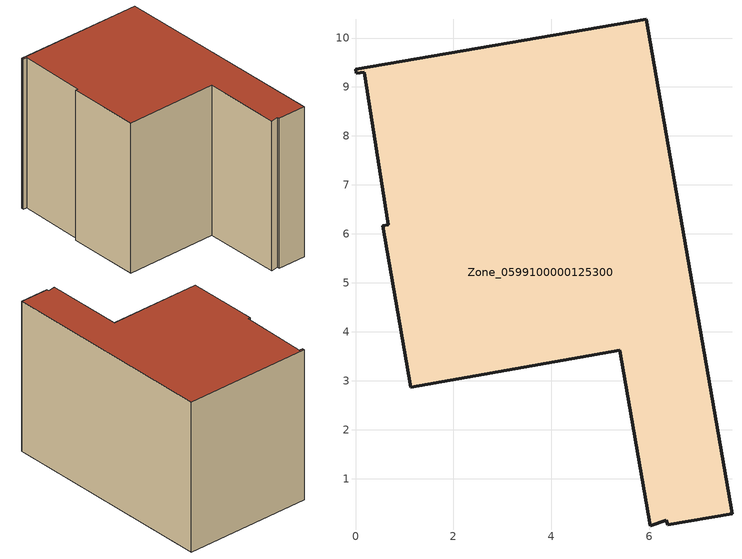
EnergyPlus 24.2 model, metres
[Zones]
Zone_0599100000125300
 floor ground (C_G): 5.4,3.62 1.13,2.87 0.56,6.17 0.67,6.19 0.18,9.3 0.01,9.28 0,9.36 5.94,10.38 7.69,0.28 6.38,0.06 6.34,0.15 6.02,0.04 z0
 wall outside (C_F): 7.69,0.28 5.94,10.38 0,9.36 0.01,9.28 0.18,9.3 0.67,6.19 0.56,6.17 1.13,2.87 5.4,3.62 6.02,0.04 6.34,0.15 6.38,0.06 7.69,0.28 z0:7.07
 roof outside (C_R): 6.02,0.04 6.34,0.15 6.38,0.06 7.69,0.28 5.94,10.38 0,9.36 0.01,9.28 0.18,9.3 0.67,6.19 0.56,6.17 1.13,2.87 5.4,3.62 z7.07
[BUILDING]
Pand.0599100000125300: North Axis=0; Terrain=City; Loads Convergence Tolerance Value=0.04; Temperature Convergence Tolerance Value=0.4; Solar Distribution=FullExterior; Maximum Number of Warmup Days=25; Minimum Number of Warmup Days=1
[Site:Location]
Rotterdam.The.Hague.AP_ZH_NLD Design_Conditions: Latitude=51.96; Longitude=4.45; Time Zone=1; Elevation=-4.5
[SITE:GROUNDTEMPERATURE:BUILDINGSURFACE]
18, 18, 18, 18, 18, 18, 18, 18, 18, 18, 18, 18
[MATERIAL] Thermal Absorptance=0.9; Solar Absorptance=0.7; Visible Absorptance=0.7
Name | Roughness | Thickness | Conductivity | Density | Specific Heat
G.TC.1946 | MediumSmooth | 0.15 | 1 | 540 | 1210
F.TC.1946 | Rough | 0.3 | 0.857143 | 1920 | 840
R.TC.1946 | MediumRough | 0.2 | 0.909091 | 1500 | 1000
[CONSTRUCTION]
C_G: G.TC.1946
C_F: F.TC.1946
C_R: R.TC.1946
[ZONE]
Zone_0599100000125300: Type=1; Multiplier=1; Ceiling Height=Autocalculate; Volume=Autocalculate; Floor Area=autocalculate; Part of Total Floor Area=Yes
[ZONEINFILTRATION:DESIGNFLOWRATE]
Infil_Zone_0599100000125300: Zone or ZoneList or Space or SpaceList=Zone_0599100000125300; Schedule=AlwaysOn; Design Flow Rate Calculation Method=Flow/Area; Flow Rate per Floor Area=0.003; Constant Term Coefficient=1; Temperature Term Coefficient=0; Velocity Term Coefficient=0; Velocity Squared Term Coefficient=0
[HVACTEMPLATE:ZONE:IDEALLOADSAIRSYSTEM]
Zone_0599100000125300: Maximum Heating Supply Air Temperature=50; Minimum Cooling Supply Air Temperature=13; Maximum Heating Supply Air Humidity Ratio=0.0156; Minimum Cooling Supply Air Humidity Ratio=0.0077; Heating Limit=NoLimit; Cooling Limit=NoLimit; Dehumidification Control Type=ConstantSensibleHeatRatio; Cooling Sensible Heat Ratio=0.7; Dehumidification Setpoint=60; Humidification Control Type=None; Humidification Setpoint=30; Outdoor Air Method=None; Outdoor Air Flow Rate per Person=0.00944; Outdoor Air Flow Rate per Zone Floor Area=0; Outdoor Air Flow Rate per Zone=0; Demand Controlled Ventilation Type=None; Outdoor Air Economizer Type=NoEconomizer; Heat Recovery Type=None; Sensible Heat Recovery Effectiveness=0.7; Latent Heat Recovery Effectiveness=0.65
[ZONECONTROL:THERMOSTAT]
ThermostatControl_Zone_0599100000125300: Zone or ZoneList=Zone_0599100000125300; Control Type Schedule=DualSetpointControlType; Control 1=Thermostat_Zone_0599100000125300; Temperature Difference Between Cutout And Setpoint=0
[THERMOSTATSETPOINT:DUALSETPOINT]
Thermostat_Zone_0599100000125300: Heating Setpoint Temperature Schedule=HeatingSetpoint_Zone_0599100000125300; Cooling Setpoint Temperature Schedule=CoolingSetpoint_Zone_0599100000125300
[SCHEDULE:COMPACT]
HeatingSetpoint_Zone_0599100000125300: Through: 12/31, For: AllDays, Until: 24:00, 21
CoolingSetpoint_Zone_0599100000125300: Through: 12/31, For: AllDays, Until: 24:00, 24
DualSetpointControlType: Through: 12/31, For: AllDays, Until: 24:00, 4
AlwaysOn: Through: 12/31, For: AllDays, Until: 24:00, 1
